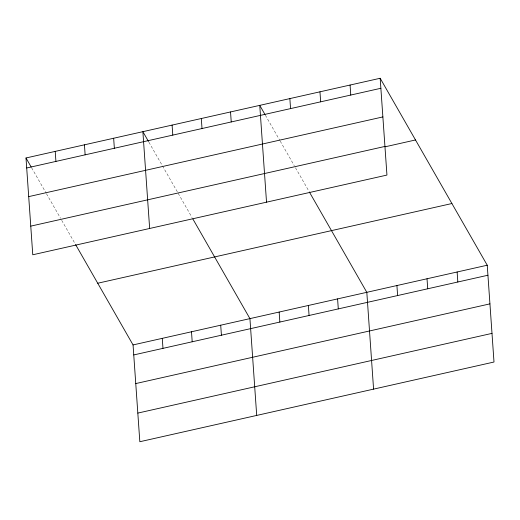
<?xml version="1.0" encoding="UTF-8"?>
<svg xmlns="http://www.w3.org/2000/svg" width="520" height="520" viewBox="0 0 520 520"><rect width="100%" height="100%" fill="white"/><g stroke="black" fill="none" stroke-linecap="round" stroke-linejoin="round"><path stroke-width="0.39" stroke-dasharray="2.6 1.95" d="M265.375 115.187L279.825 140.426M280.228 141.128L294.281 165.666M295.477 167.758L308.932 191.25M148.902 142.194L177.405 191.964M178.204 193.369L192.056 217.549M31.622 167.791L46.072 193.031M46.475 193.733L60.528 218.27M61.724 220.363L75.179 243.854"/><path stroke-width="0.78" d="M380.172 78.273L386.945 175.071L32.767 254.781L26 157.976L380.172 78.273L487.234 265.219L494 362.024L139.828 441.727L133.055 344.929L75.569 244.543M26.702 167.986L380.874 88.276M28.704 196.625L382.876 116.922M30.764 226.135L384.943 146.432M385.398 146.744L415.506 139.965M97.728 283.231L451.9 203.528M133.055 344.929L487.234 265.219M133.757 354.933L487.929 275.23M135.759 383.572L489.931 303.869M137.826 413.088L491.998 333.379M264.972 114.484L259.753 105.372L266.526 202.169M309.329 191.939L366.815 292.325L373.581 389.123M148.499 141.492L142.876 131.677L149.649 228.475M192.842 218.933L249.931 318.624L256.704 415.422M26 157.976L31.22 167.089M457.125 271.999L457.828 282.002M427.024 278.772L427.719 288.776M396.916 285.545L397.618 295.555M350.071 85.046L350.766 95.056M337.591 298.896L338.293 308.906M319.963 91.826L320.664 101.829M308.373 305.474L309.075 315.478M289.861 98.599L290.557 108.602M279.156 312.052L279.851 322.056M230.536 111.95L231.238 121.953M220.714 325.202L221.416 335.205M201.318 118.521L202.014 128.531M191.497 331.773L192.198 341.783M172.094 125.099L172.796 135.102M162.279 338.351L162.975 348.354M113.659 138.249L114.355 148.258M84.442 144.827L85.137 154.83M55.218 151.405L55.919 161.408"/></g></svg>
